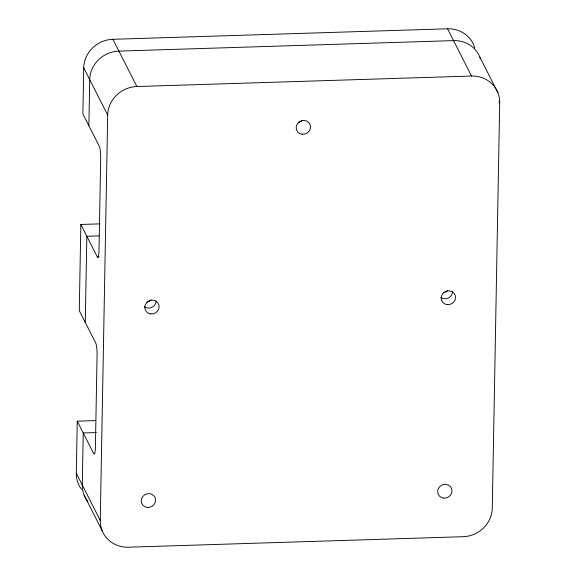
<?xml version="1.0" encoding="UTF-8"?>
<svg xmlns="http://www.w3.org/2000/svg" width="576" height="576" viewBox="0 0 576 576"><rect width="100%" height="100%" fill="white"/><g stroke="black" fill="none" stroke-linecap="round" stroke-linejoin="round"><path stroke-width="0.86" d="M81.511 489.341A29.038 27.288 -26.9 0 1 76.298 473.22L77.249 421.164L95.501 420.595M99.979 223.862L80.856 224.46L79.272 310.608L95.753 343.08A9.677 1.476 88.2 0 1 97.078 355.248L95.393 447.379A9.677 1.476 88.2 0 1 93.722 453.643L77.249 421.164M474.768 47.966A29.038 27.288 -26.9 0 0 447.559 28.8L112.91 39.298A29.038 27.288 -26.9 0 0 83.722 67.831L82.879 113.904L99.353 146.376A9.677 1.476 88.2 0 1 100.685 158.544L98.993 250.675A9.677 1.476 88.2 0 1 97.33 256.939L99.065 256.882M85.27 322.416L86.846 236.268L99.014 235.886M88.87 125.712L89.712 79.646A29.038 27.288 -26.9 0 1 118.901 51.106L453.55 40.608A29.038 27.288 -26.9 0 1 480.506 58.925M498.902 101.203L499.702 102.78L492.278 508.169A29.038 27.288 -26.9 0 1 463.09 536.702L128.441 547.2A29.038 27.288 -26.9 0 1 100.26 520.459L107.69 115.07L83.722 67.831M107.69 115.07A29.038 27.288 -26.9 0 1 136.879 86.53L471.528 76.039A29.038 27.288 -26.9 0 1 499.702 102.78M96.278 432.569L83.239 432.979L82.289 485.028A29.038 27.288 -26.9 0 0 87.934 501.71M479.902 57.24L497.88 92.664M447.559 28.8L471.528 76.039M112.91 39.298L136.879 86.53M80.856 224.46L97.33 256.939M76.298 473.22L100.26 520.459M84.118 495.144L102.089 530.568M301.788 120.766A7.258 6.818 -26.9 0 1 298.548 122.299M151.106 299.815A7.265 6.826 -26.9 0 1 147.096 302.011M156.125 301.054A7.265 6.826 -26.9 0 1 151.906 307.303A7.265 6.826 -26.9 0 1 144.403 306.713M447.487 290.534A7.265 6.826 -26.9 0 1 443.088 292.788M452.527 291.701A7.265 6.826 -26.9 0 1 448.351 297.986A7.265 6.826 -26.9 0 1 440.834 297.432M147.233 507.406A7.258 6.818 -26.9 0 0 155.117 497.779A7.258 6.818 -26.9 0 0 142.862 496.418A7.258 6.818 -26.9 0 0 147.233 507.406M443.635 498.103A7.258 6.818 -26.9 0 0 451.519 488.484A7.258 6.818 -26.9 0 0 439.265 487.123A7.258 6.818 -26.9 0 0 443.635 498.103M150.775 313.92A7.258 6.818 -26.9 0 0 158.666 304.301A7.258 6.818 -26.9 0 0 146.412 302.94A7.258 6.818 -26.9 0 0 150.775 313.92M447.178 304.625A7.258 6.818 -26.9 0 0 455.069 295.006A7.258 6.818 -26.9 0 0 442.814 293.645A7.258 6.818 -26.9 0 0 447.178 304.625M302.184 134.222A7.258 6.818 -26.9 0 0 310.075 124.596A7.258 6.818 -26.9 0 0 297.814 123.235A7.258 6.818 -26.9 0 0 302.184 134.222"/></g></svg>
